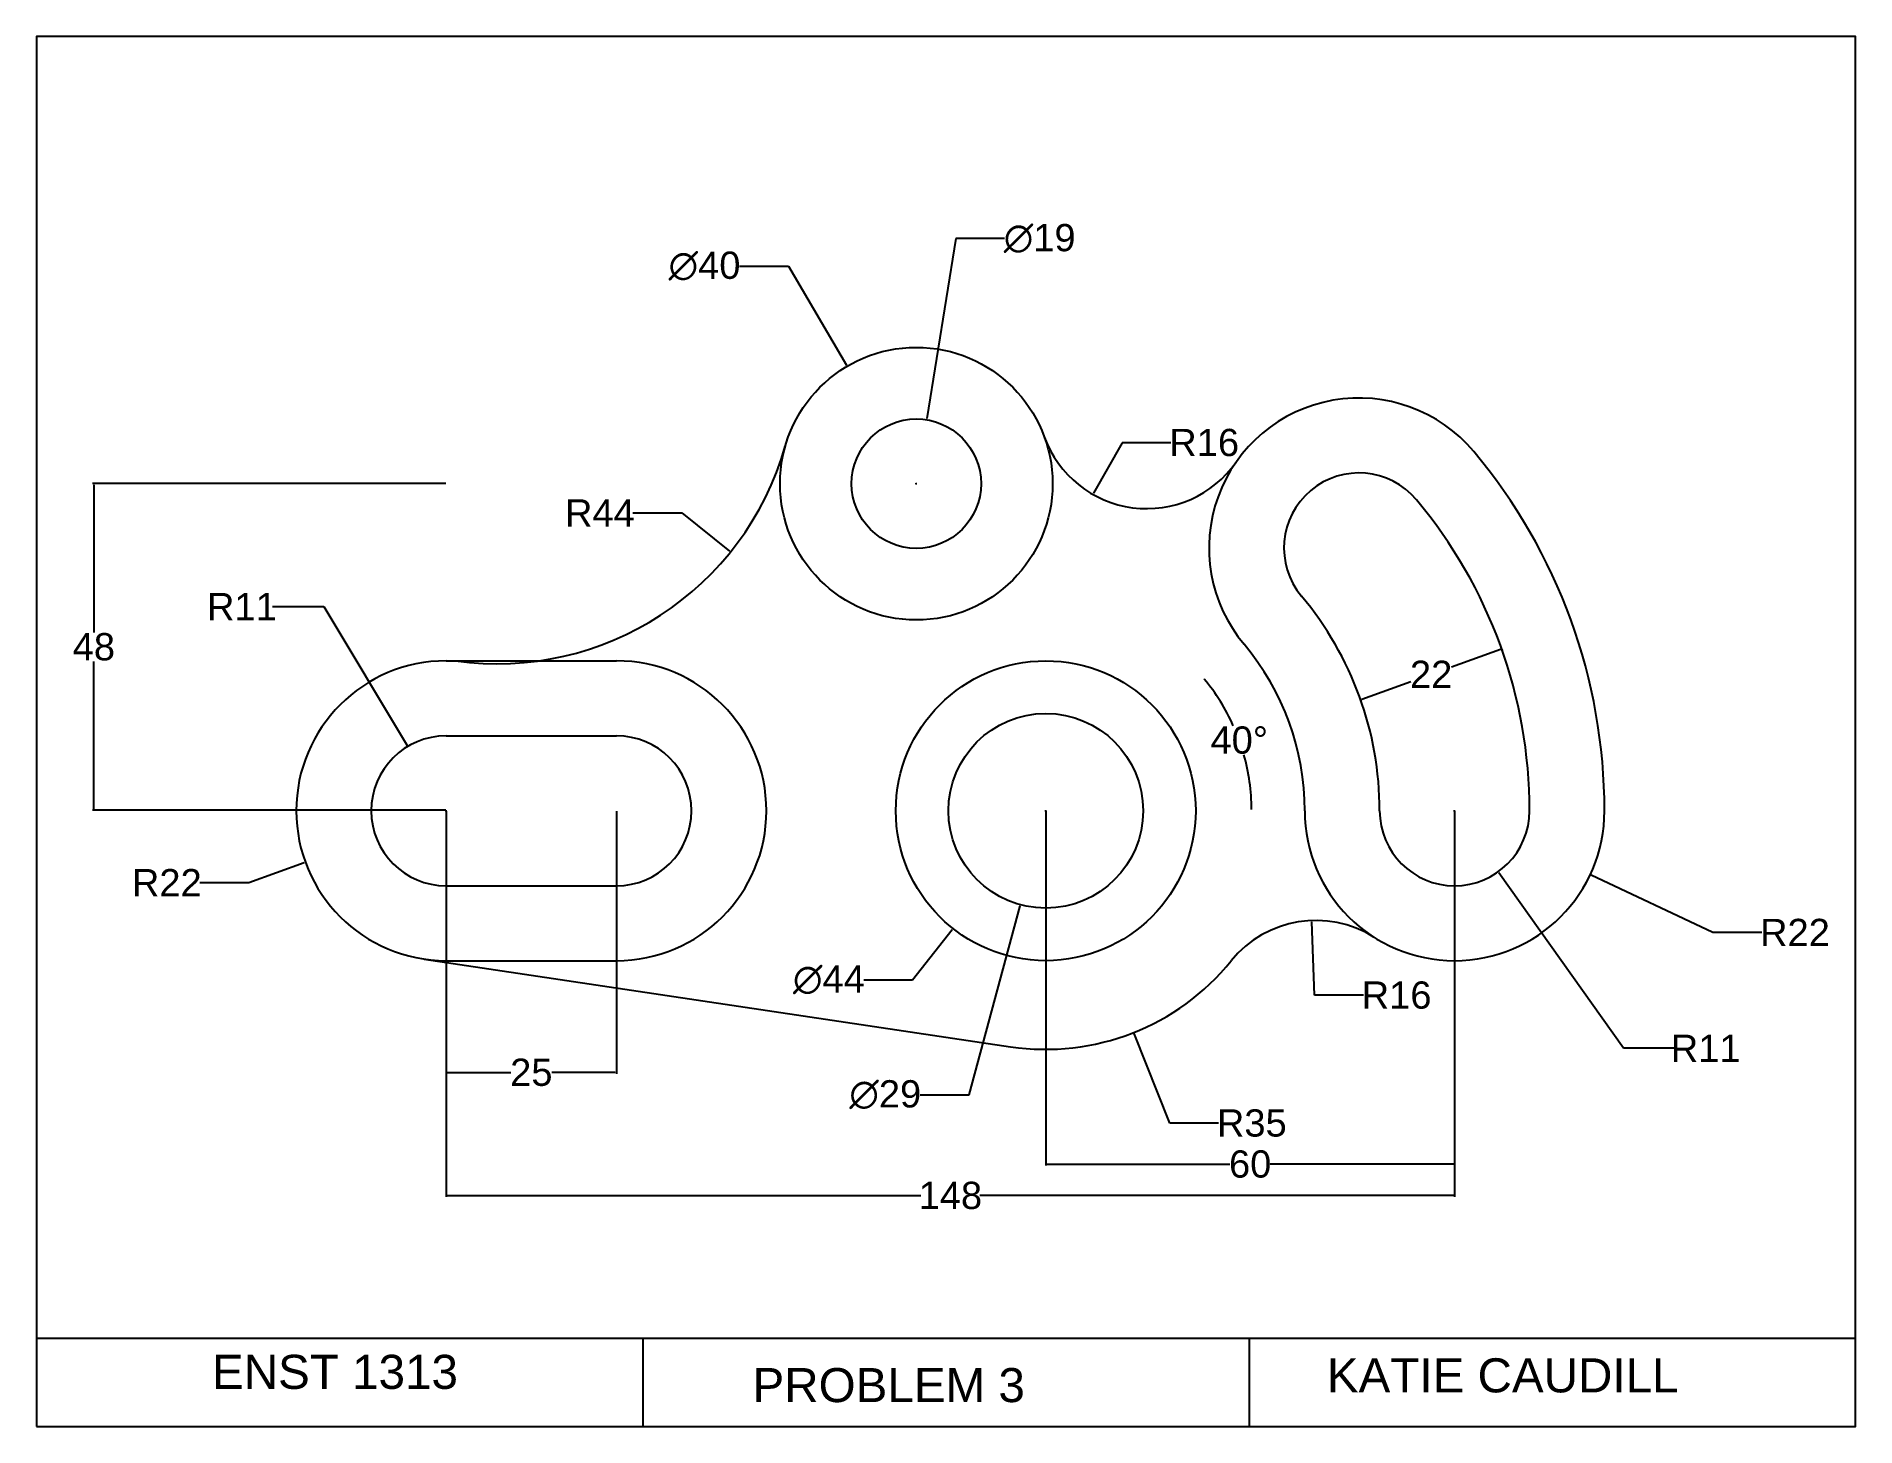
# Model space of a CAD drawing. Header units: millimetres. Extents: x 6 to 273, y 6 to 210.
import ezdxf

# ---------------------------------------------------------------- set-up
doc = ezdxf.new("R2010")
doc.units = ezdxf.units.MM
doc.header["$MEASUREMENT"] = 0
doc.styles.get("Standard").update_dxf_attribs({"font": 'arial.ttf'})
doc.dimstyles.get("Standard").update_dxf_attribs({"dimtxt": 4, "dimasz": 0.18, "dimexe": 0.18, "dimexo": 0.0625, "dimgap": 0.09, "dimtad": 0, "dimtih": 1, "dimtoh": 1, "dimdec": 4, "dimzin": 0, "dimdsep": 46, "dimtxsty": 'Standard', "dimcen": 0.09, "dimadec": 0, "dimazin": 0, "dimtfac": 1, "dimtdec": 4, "dimtofl": 0, "dimtmove": 0, "dimatfit": 3, "dimfxl": 1, "dimtolj": 1, "dimtzin": 0, "dimarcsym": 0})

# ---------------------------------------------------------------- blocks, each defined once
blk = doc.blocks.new('*D1')
at = {"color": 0, "lineweight": -2, "transparency": 16777216}
for p, q in [((109.19, 176.29), (116.36, 176.29)), ((116.36, 176.29), (124.91, 161.76)), ((135.05, 144.37), (135.23, 144.37)), ((135.14, 144.28), (135.14, 144.46))]:
    blk.add_line(p, q, dxfattribs=at)
at = {"color": 0, "transparency": 16777216}
blk.add_solid([(124.94, 161.77), (124.88, 161.74), (125, 161.6)], dxfattribs=at)
at = {"layer": 'Defpoints', "color": 0, "transparency": 16777216}
for p in [(125, 161.6), (145.29, 127.13)]:
    blk.add_point(p, dxfattribs=at)
at = {"color": 0, "transparency": 16777216, "insert": (104.06, 176.29), "char_height": 4, "attachment_point": 5}
blk.add_mtext('\\A1;∅40', dxfattribs=at)
blk = doc.blocks.new('*D2')
at = {"color": 0, "lineweight": -2, "transparency": 16777216}
for p, q in [((66.14, 96.3), (66.14, 57.79)), ((91.14, 96.3), (91.14, 57.79)), ((66.32, 57.97), (75.64, 57.97)), ((90.96, 57.97), (81.65, 57.97))]:
    blk.add_line(p, q, dxfattribs=at)
at = {"color": 0, "transparency": 16777216}
for points in [[(66.32, 58), (66.32, 57.94), (66.14, 57.97)], [(90.96, 58), (90.96, 57.94), (91.14, 57.97)]]:
    blk.add_solid(points, dxfattribs=at)
at = {"layer": 'Defpoints', "color": 0, "transparency": 16777216}
for p in [(66.14, 96.37), (91.14, 96.37), (66.14, 57.97)]:
    blk.add_point(p, dxfattribs=at)
at = {"color": 0, "transparency": 16777216, "insert": (78.64, 57.97), "char_height": 4, "attachment_point": 5}
blk.add_mtext('\\A1;25', dxfattribs=at)
blk = doc.blocks.new('*D3')
at = {"color": 0, "lineweight": -2, "transparency": 16777216}
for p, q in [((66.14, 96.3), (66.14, 39.72)), ((214.14, 96.3), (214.14, 39.72)), ((66.32, 39.9), (135.82, 39.9)), ((213.96, 39.9), (144.47, 39.9))]:
    blk.add_line(p, q, dxfattribs=at)
at = {"color": 0, "transparency": 16777216}
for points in [[(66.32, 39.93), (66.32, 39.87), (66.14, 39.9)], [(213.96, 39.93), (213.96, 39.87), (214.14, 39.9)]]:
    blk.add_solid(points, dxfattribs=at)
at = {"layer": 'Defpoints', "color": 0, "transparency": 16777216}
for p in [(66.14, 96.37), (214.14, 96.37), (214.14, 39.9)]:
    blk.add_point(p, dxfattribs=at)
at = {"color": 0, "transparency": 16777216, "insert": (140.14, 39.9), "char_height": 4, "attachment_point": 5}
blk.add_mtext('\\A1;148', dxfattribs=at)
blk = doc.blocks.new('*D4')
at = {"color": 0, "lineweight": -2, "transparency": 16777216}
for p, q in [((154.14, 96.3), (154.14, 44.33)), ((214.14, 96.3), (214.14, 44.33)), ((154.32, 44.51), (181.18, 44.51)), ((213.96, 44.51), (187.1, 44.51))]:
    blk.add_line(p, q, dxfattribs=at)
at = {"color": 0, "transparency": 16777216}
for points in [[(154.32, 44.54), (154.32, 44.48), (154.14, 44.51)], [(213.96, 44.54), (213.96, 44.48), (214.14, 44.51)]]:
    blk.add_solid(points, dxfattribs=at)
at = {"layer": 'Defpoints', "color": 0, "transparency": 16777216}
for p in [(154.14, 96.37), (214.14, 96.37), (214.14, 44.51)]:
    blk.add_point(p, dxfattribs=at)
at = {"color": 0, "transparency": 16777216, "insert": (184.14, 44.51), "char_height": 4, "attachment_point": 5}
blk.add_mtext('\\A1;60', dxfattribs=at)
blk = doc.blocks.new('*D5')
at = {"color": 0, "lineweight": -2, "transparency": 16777216}
for p, q in [((154.05, 96.37), (154.23, 96.37)), ((154.14, 96.28), (154.14, 96.46)), ((172.34, 50.53), (167.12, 63.67)), ((179.49, 50.53), (172.34, 50.53))]:
    blk.add_line(p, q, dxfattribs=at)
at = {"color": 0, "transparency": 16777216}
blk.add_solid([(167.15, 63.68), (167.1, 63.66), (167.06, 63.84)], dxfattribs=at)
at = {"layer": 'Defpoints', "color": 0, "transparency": 16777216}
for p in [(154.14, 96.37), (167.06, 63.84)]:
    blk.add_point(p, dxfattribs=at)
at = {"color": 0, "transparency": 16777216, "insert": (184.38, 50.53), "char_height": 4, "attachment_point": 5}
blk.add_mtext('\\A1;R35', dxfattribs=at)
blk = doc.blocks.new('*D6')
at = {"color": 0, "lineweight": -2, "transparency": 16777216}
for p, q in [((193.6, 69.3), (193.2, 80.09)), ((200.77, 69.3), (193.6, 69.3))]:
    blk.add_line(p, q, dxfattribs=at)
at = {"color": 0, "transparency": 16777216}
blk.add_solid([(193.23, 80.09), (193.17, 80.09), (193.2, 80.27)], dxfattribs=at)
at = {"layer": 'Defpoints', "color": 0, "transparency": 16777216}
for p in [(193.2, 80.27), (193.79, 64.28)]:
    blk.add_point(p, dxfattribs=at)
at = {"color": 0, "transparency": 16777216, "insert": (205.63, 69.3), "char_height": 4, "attachment_point": 5}
blk.add_mtext('\\A1;R16', dxfattribs=at)
blk = doc.blocks.new('*D7')
at = {"color": 0, "lineweight": -2, "transparency": 16777216}
for p, q in [((214.05, 96.37), (214.23, 96.37)), ((214.14, 96.28), (214.14, 96.46)), ((238.95, 61.51), (220.63, 87.26)), ((246.5, 61.51), (238.95, 61.51))]:
    blk.add_line(p, q, dxfattribs=at)
at = {"color": 0, "transparency": 16777216}
blk.add_solid([(220.65, 87.28), (220.6, 87.24), (220.52, 87.4)], dxfattribs=at)
at = {"layer": 'Defpoints', "color": 0, "transparency": 16777216}
for p in [(214.14, 96.37), (220.52, 87.4)]:
    blk.add_point(p, dxfattribs=at)
at = {"color": 0, "transparency": 16777216, "insert": (250.99, 61.51), "char_height": 4, "attachment_point": 5}
blk.add_mtext('\\A1;R11', dxfattribs=at)
blk = doc.blocks.new('*D8')
at = {"color": 0, "lineweight": -2, "transparency": 16777216}
for p, q in [((214.05, 96.37), (214.23, 96.37)), ((214.14, 96.28), (214.14, 96.46)), ((252.06, 78.51), (234.21, 86.92)), ((259.25, 78.51), (252.06, 78.51))]:
    blk.add_line(p, q, dxfattribs=at)
at = {"color": 0, "transparency": 16777216}
blk.add_solid([(234.22, 86.95), (234.2, 86.89), (234.05, 87)], dxfattribs=at)
at = {"layer": 'Defpoints', "color": 0, "transparency": 16777216}
for p in [(214.14, 96.37), (234.05, 87)]:
    blk.add_point(p, dxfattribs=at)
at = {"color": 0, "transparency": 16777216, "insert": (264.1, 78.51), "char_height": 4, "attachment_point": 5}
blk.add_mtext('\\A1;R22', dxfattribs=at)
blk = doc.blocks.new('*D9')
at = {"color": 0, "lineweight": -2, "transparency": 16777216}
for start, end in [(24.3177, 39.594), (0.3401, 15.7335)]:
    blk.add_arc((154.04, 96.37), 30.32, start, end, dxfattribs=at)
at = {"color": 0, "transparency": 16777216}
for points in [[(177.38, 115.67), (177.43, 115.71), (177.29, 115.83)], [(184.39, 96.55), (184.33, 96.55), (184.36, 96.37)]]:
    blk.add_solid(points, dxfattribs=at)
at = {"layer": 'Defpoints', "color": 0, "transparency": 16777216}
for p in [(200.11, 134.93), (183.55, 103.35), (154.14, 96.46), (154.23, 96.37), (214.05, 96.37)]:
    blk.add_point(p, dxfattribs=at)
at = {"color": 0, "transparency": 16777216, "insert": (182.54, 106.72), "char_height": 4, "attachment_point": 5}
blk.add_mtext('\\A1;40°', dxfattribs=at)
blk = doc.blocks.new('*D10')
at = {"color": 0, "lineweight": -2, "transparency": 16777216}
for p, q in [((220.9, 120.02), (213.67, 117.45)), ((221.05, 120.11), (221.13, 119.91)), ((200.51, 112.76), (207.74, 115.33)), ((200.33, 112.74), (200.4, 112.53))]:
    blk.add_line(p, q, dxfattribs=at)
at = {"color": 0, "transparency": 16777216}
for points in [[(220.89, 120.05), (220.91, 119.99), (221.07, 120.08)], [(200.5, 112.79), (200.52, 112.73), (200.34, 112.7)]]:
    blk.add_solid(points, dxfattribs=at)
at = {"layer": 'Defpoints', "color": 0, "transparency": 16777216}
for p in [(221.03, 120.17), (221.07, 120.08), (200.31, 112.8)]:
    blk.add_point(p, dxfattribs=at)
at = {"color": 0, "transparency": 16777216, "insert": (210.7, 116.39), "char_height": 4, "attachment_point": 5}
blk.add_mtext('\\A1;22', dxfattribs=at)
blk = doc.blocks.new('*D11')
at = {"color": 0, "lineweight": -2, "transparency": 16777216}
for p, q in [((140.95, 180.34), (136.69, 153.92)), ((148.11, 180.34), (140.95, 180.34)), ((135.05, 144.37), (135.23, 144.37)), ((135.14, 144.28), (135.14, 144.46))]:
    blk.add_line(p, q, dxfattribs=at)
at = {"color": 0, "transparency": 16777216}
blk.add_solid([(136.66, 153.93), (136.72, 153.92), (136.66, 153.74)], dxfattribs=at)
at = {"layer": 'Defpoints', "color": 0, "transparency": 16777216}
for p in [(136.66, 153.74), (133.63, 134.99)]:
    blk.add_point(p, dxfattribs=at)
at = {"color": 0, "transparency": 16777216, "insert": (153.25, 180.34), "char_height": 4, "attachment_point": 5}
blk.add_mtext('\\A1;∅19', dxfattribs=at)
blk = doc.blocks.new('*D12')
at = {"color": 0, "lineweight": -2, "transparency": 16777216}
for p, q in [((40.64, 126.33), (48.19, 126.33)), ((48.19, 126.33), (60.4, 105.96)), ((66.05, 96.37), (66.23, 96.37)), ((66.14, 96.28), (66.14, 96.46))]:
    blk.add_line(p, q, dxfattribs=at)
at = {"color": 0, "transparency": 16777216}
blk.add_solid([(60.42, 105.97), (60.37, 105.94), (60.49, 105.8)], dxfattribs=at)
at = {"layer": 'Defpoints', "color": 0, "transparency": 16777216}
for p in [(60.49, 105.8), (66.14, 96.37)]:
    blk.add_point(p, dxfattribs=at)
at = {"color": 0, "transparency": 16777216, "insert": (36.16, 126.33), "char_height": 4, "attachment_point": 5}
blk.add_mtext('\\A1;R11', dxfattribs=at)
blk = doc.blocks.new('*D13')
at = {"color": 0, "lineweight": -2, "transparency": 16777216}
for p, q in [((66.05, 96.37), (66.23, 96.37)), ((66.14, 96.28), (66.14, 96.46)), ((37.18, 85.82), (45.3, 88.78)), ((29.99, 85.82), (37.18, 85.82))]:
    blk.add_line(p, q, dxfattribs=at)
at = {"color": 0, "transparency": 16777216}
blk.add_solid([(45.29, 88.8), (45.31, 88.75), (45.47, 88.84)], dxfattribs=at)
at = {"layer": 'Defpoints', "color": 0, "transparency": 16777216}
for p in [(66.14, 96.37), (45.47, 88.84)]:
    blk.add_point(p, dxfattribs=at)
at = {"color": 0, "transparency": 16777216, "insert": (25.14, 85.82), "char_height": 4, "attachment_point": 5}
blk.add_mtext('\\A1;R22', dxfattribs=at)
blk = doc.blocks.new('*D14')
at = {"color": 0, "lineweight": -2, "transparency": 16777216}
for p, q in [((66.08, 144.37), (14.25, 144.37)), ((14.43, 144.19), (14.43, 122.54)), ((14.43, 96.64), (14.43, 118.28)), ((66.08, 96.46), (14.25, 96.46))]:
    blk.add_line(p, q, dxfattribs=at)
at = {"color": 0, "transparency": 16777216}
for points in [[(14.4, 144.19), (14.46, 144.19), (14.43, 144.37)], [(14.4, 96.64), (14.46, 96.64), (14.43, 96.46)]]:
    blk.add_solid(points, dxfattribs=at)
at = {"layer": 'Defpoints', "color": 0, "transparency": 16777216}
for p in [(14.43, 144.37), (66.14, 144.37), (66.14, 96.46)]:
    blk.add_point(p, dxfattribs=at)
at = {"color": 0, "transparency": 16777216, "insert": (14.43, 120.41), "char_height": 4, "attachment_point": 5}
blk.add_mtext('\\A1;48', dxfattribs=at)
blk = doc.blocks.new('*D15')
at = {"color": 0, "lineweight": -2, "transparency": 16777216}
for p, q in [((93.56, 140.08), (100.74, 140.08)), ((100.74, 140.08), (107.72, 134.45))]:
    blk.add_line(p, q, dxfattribs=at)
at = {"color": 0, "transparency": 16777216}
blk.add_solid([(107.74, 134.47), (107.7, 134.42), (107.86, 134.33)], dxfattribs=at)
at = {"layer": 'Defpoints', "color": 0, "transparency": 16777216}
for p in [(73.6, 161.94), (107.86, 134.33)]:
    blk.add_point(p, dxfattribs=at)
at = {"color": 0, "transparency": 16777216, "insert": (88.7, 140.08), "char_height": 4, "attachment_point": 5}
blk.add_mtext('\\A1;R44', dxfattribs=at)
blk = doc.blocks.new('*D16')
at = {"color": 0, "lineweight": -2, "transparency": 16777216}
for p, q in [((165.36, 150.38), (161.13, 142.96)), ((172.52, 150.38), (165.36, 150.38))]:
    blk.add_line(p, q, dxfattribs=at)
at = {"color": 0, "transparency": 16777216}
blk.add_solid([(161.1, 142.98), (161.15, 142.95), (161.04, 142.81)], dxfattribs=at)
at = {"layer": 'Defpoints', "color": 0, "transparency": 16777216}
for p in [(168.96, 156.71), (161.04, 142.81)]:
    blk.add_point(p, dxfattribs=at)
at = {"color": 0, "transparency": 16777216, "insert": (177.39, 150.38), "char_height": 4, "attachment_point": 5}
blk.add_mtext('\\A1;R16', dxfattribs=at)
blk = doc.blocks.new('*D17')
at = {"color": 0, "lineweight": -2, "transparency": 16777216}
for p, q in [((154.05, 96.37), (154.23, 96.37)), ((154.14, 96.28), (154.14, 96.46)), ((134.6, 71.56), (140.42, 78.94)), ((127.43, 71.56), (134.6, 71.56))]:
    blk.add_line(p, q, dxfattribs=at)
at = {"color": 0, "transparency": 16777216}
blk.add_solid([(140.4, 78.96), (140.44, 78.92), (140.53, 79.08)], dxfattribs=at)
at = {"layer": 'Defpoints', "color": 0, "transparency": 16777216}
for p in [(167.76, 113.65), (140.53, 79.08)]:
    blk.add_point(p, dxfattribs=at)
at = {"color": 0, "transparency": 16777216, "insert": (122.31, 71.56), "char_height": 4, "attachment_point": 5}
blk.add_mtext('\\A1;∅44', dxfattribs=at)
blk = doc.blocks.new('*D18')
at = {"color": 0, "lineweight": -2, "transparency": 16777216}
for p, q in [((154.05, 96.37), (154.23, 96.37)), ((154.14, 96.28), (154.14, 96.46)), ((142.89, 54.7), (150.37, 82.4)), ((135.72, 54.7), (142.89, 54.7))]:
    blk.add_line(p, q, dxfattribs=at)
at = {"color": 0, "transparency": 16777216}
blk.add_solid([(150.34, 82.41), (150.4, 82.39), (150.42, 82.58)], dxfattribs=at)
at = {"layer": 'Defpoints', "color": 0, "transparency": 16777216}
for p in [(157.87, 110.16), (150.42, 82.58)]:
    blk.add_point(p, dxfattribs=at)
at = {"color": 0, "transparency": 16777216, "insert": (130.59, 54.7), "char_height": 4, "attachment_point": 5}
blk.add_mtext('\\A1;∅29', dxfattribs=at)

msp = doc.modelspace()

# ---------------------------------------------------------------- linework, layer by layer
for p, q in [((66.14354, 118.36647), (91.14354, 118.36647)), ((66.14354, 107.36647), (91.14354, 107.36647)), ((66.14354, 85.36647), (91.14354, 85.36647)), ((62.89354, 74.60785), (148.97308, 61.75049)), ((66.14354, 74.36647), (91.14354, 74.36647)), ((6, 19), (273, 19)), ((6, 19), (6, 6)), ((95, 19), (95, 6)), ((184, 19), (184, 6))]:
    msp.add_line(p, q)
msp.add_lwpolyline([(6, 6), (273, 6), (273, 210), (6, 210)], close=True)
for centre, radius in [((135.14354, 144.36647), 20), ((135.14354, 144.36647), 9.5), ((154.14354, 96.36647), 22), ((154.14354, 96.36647), 14.285)]:
    msp.add_circle(centre, radius)
for centre, radius, start, end in [((200.1062, 134.93373), 22, 40.0000012, 220.0000012), ((73.60451, 161.9434), 44, 262.0481964, 344.0594656), ((168.96242, 156.70677), 16, 200.0466988, 325.0420831), ((154.14354, 96.36647), 82, 0, 40.0000012), ((200.1062, 134.93373), 11, 40, 220), ((154.14354, 96.36647), 71, 0, 40), ((154.14354, 96.36647), 49, 0, 40), ((154.14354, 96.36647), 38, 0, 40.0000012), ((66.14354, 96.36647), 22, 90, 270), ((91.14354, 96.36647), 22, 270, 90), ((66.14354, 96.36647), 11, 90, 270), ((91.14354, 96.36647), 11, 270, 90), ((214.14354, 96.36647), 22, 180, 0), ((214.14354, 96.36647), 11, 180, 0), ((193.7852, 64.28005), 16, 57.6055087, 141.0128955), ((154.14354, 96.36647), 35, 261.5047584, 321.0128955)]:
    msp.add_arc(centre, radius, start, end)

# ---------------------------------------------------------------- texts
at = {"char_height": 5, "attachment_point": 1}
for s, insert in [('ENST 1313', (31.76917, 16.53592)), ('KATIE CAUDILL', (195.39399, 16.02186)), ('PROBLEM 3', (111.10115, 14.59193))]:
    msp.add_mtext_dynamic_manual_height_columns(s, width=52.6944567, gutter_width=1, heights=[0], dxfattribs=dict(at, insert=insert))

# ---------------------------------------------------------------- dimensions: what is measured, and where the dimension line sits
for p1, p2, picture, middle in [((133.62898, 134.98798), (136.65809, 153.74496), '*D11', (153.24849, 180.33733)), ((145.28616, 127.1291), (125.00091, 161.60385), '*D1', (104.06403, 176.28914)), ((167.75624, 113.64924), (140.53083, 79.0837), '*D17', (122.3078, 71.55862)), ((157.86959, 110.15697), (150.41748, 82.57598), '*D18', (130.58985, 54.7004))]:
    dim = msp.add_diameter_dim_2p(p1=p1, p2=p2, dimstyle='Standard', override={"dimdec": 0})
    dim.commit()
    dim.dimension.update_dxf_attribs({"geometry": picture, "text_midpoint": middle, "dimtype": 163})
for center, mpoint, picture, middle in [((73.60451, 161.9434), (107.86326, 134.33293), '*D15', (88.70367, 140.07573)), ((168.96242, 156.70677), (161.03633, 142.80795), '*D16', (177.39119, 150.38482)), ((66.14354, 96.36647), (60.48995, 105.80241), '*D12', (36.15957, 126.32532)), ((66.14354, 96.36647), (45.47188, 88.83767), '*D13', (25.14221, 85.81631)), ((154.14354, 96.36647), (167.05804, 63.83625), '*D5', (184.37555, 50.52761)), ((214.14354, 96.36647), (220.52205, 87.40463), '*D7', (250.98659, 61.5096)), ((214.14354, 96.36647), (234.04785, 86.99533), '*D8', (264.09621, 78.51398)), ((193.7852, 64.28005), (193.197, 80.26924), '*D6', (205.63439, 69.30328))]:
    dim = msp.add_radius_dim(center=center, mpoint=mpoint, dimstyle='Standard', override={"dimdec": 0})
    dim.commit()
    dim.dimension.update_dxf_attribs({"geometry": picture, "text_midpoint": middle, "dimtype": 164})
dim = msp.add_linear_dim(base=(14.42968, 144.36647), p1=(66.14354, 96.45647), p2=(66.14354, 144.36647), angle=90, dimstyle='Standard', override={"dimdec": 0})
dim.commit()
dim.dimension.update_dxf_attribs({"geometry": '*D14', "text_midpoint": (14.42968, 120.41147)})
dim = msp.add_angular_dim_2l(base=(183.54538, 103.34837), line1=((154.14354, 96.45647), (200.1062, 134.93373)), line2=((154.23354, 96.36647), (214.05354, 96.36647)), dimstyle='Standard')
dim.commit()
dim.dimension.update_dxf_attribs({"geometry": '*D9', "text_midpoint": (182.53729, 106.72152)})
dim = msp.add_aligned_dim(p1=(200.30689, 112.79647), p2=(221.03329, 120.17321), distance=-0.10028, dimstyle='Standard', override={"dimdec": 0})
dim.commit()
dim.dimension.update_dxf_attribs({"geometry": '*D10', "text_midpoint": (210.70371, 116.39037)})
for base, p1, p2, picture, middle in [((66.14354, 57.96703), (91.14354, 96.36647), (66.14354, 96.36647), '*D2', (78.64354, 57.96703)), ((214.14354, 39.89988), (66.14354, 96.36647), (214.14354, 96.36647), '*D3', (140.14354, 39.89988)), ((214.14354, 44.50523), (154.14354, 96.36647), (214.14354, 96.36647), '*D4', (184.14354, 44.50523))]:
    dim = msp.add_linear_dim(base=base, p1=p1, p2=p2, dimstyle='Standard', override={"dimdec": 0})
    dim.commit()
    dim.dimension.update_dxf_attribs({"geometry": picture, "text_midpoint": middle})

doc.saveas('drawing.dxf')
